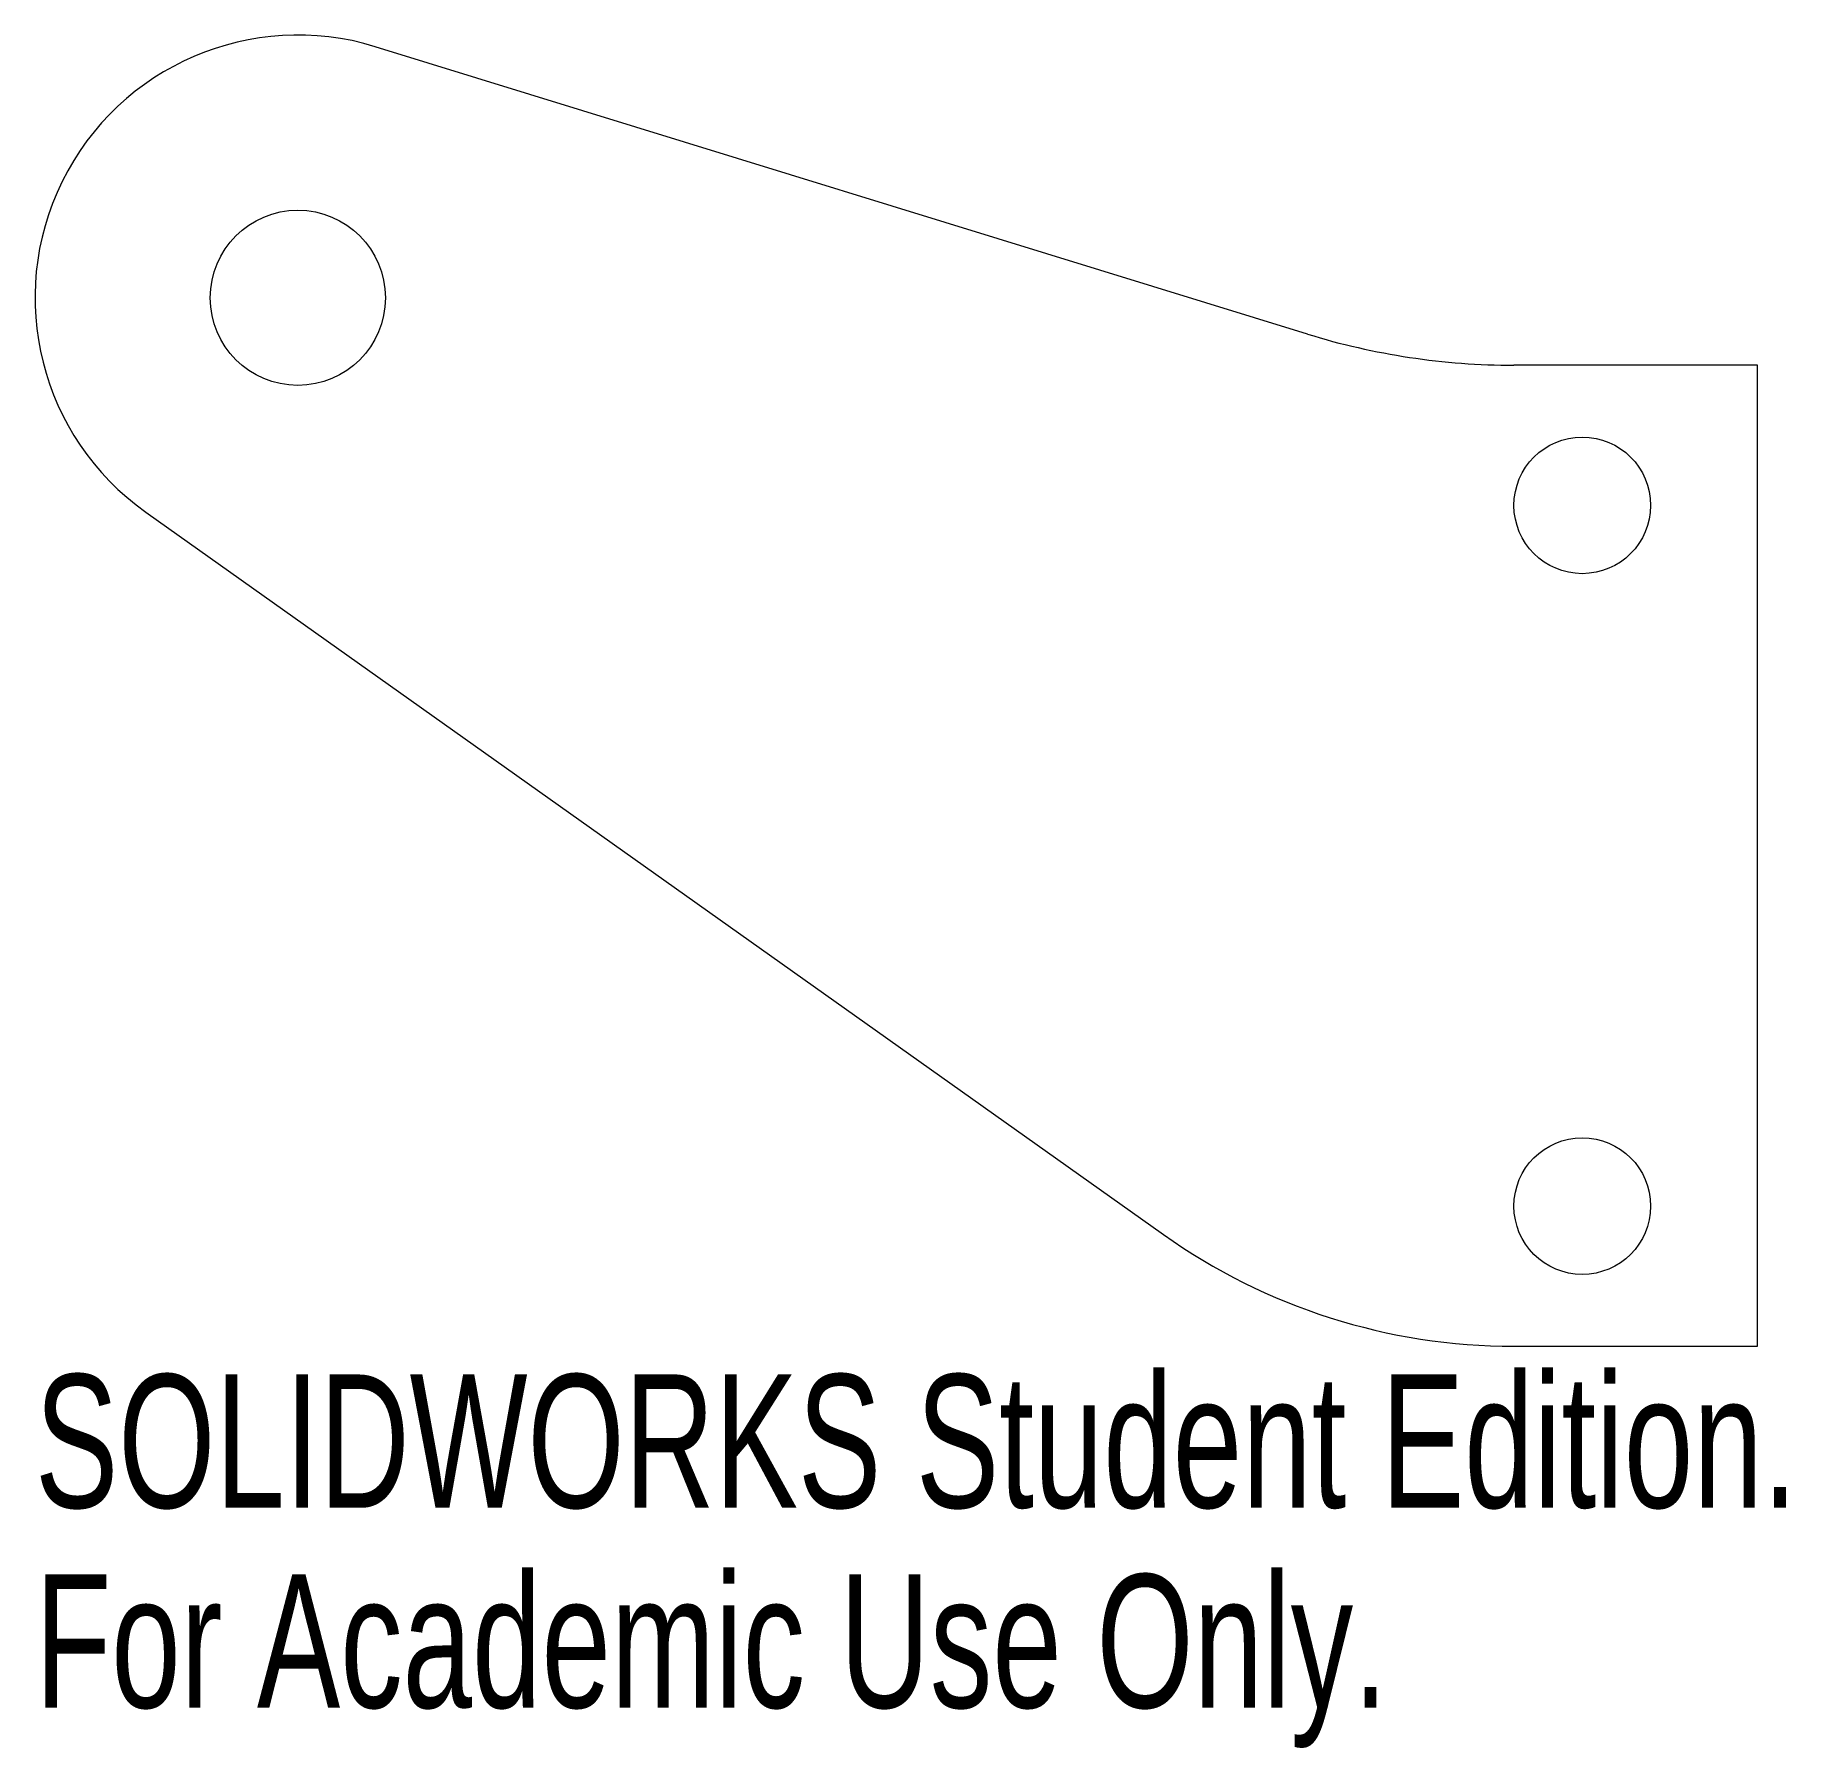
# Model space of a CAD drawing. Header units: inches. Extents: x -0.38 to 2.12, y -2.07 to 0.38.
import ezdxf

# ---------------------------------------------------------------- set-up
doc = ezdxf.new("R2010")
doc.units = ezdxf.units.IN
doc.header["$MEASUREMENT"] = 0
doc.styles.add('SLDTEXTSTYLE0', font='TXT', dxfattribs={"width": 0.7})

msp = doc.modelspace()

# ---------------------------------------------------------------- linework, layer by layer
at = {"color": 7, "linetype": 'Continuous', "lineweight": 15}
for p, q in [((1.4406, -0.0518), (0.1105, 0.3583)), ((2.0828, -0.0962), (1.7353, -0.0962)), ((2.0828, -1.4962), (2.0828, -0.0962)), ((-0.2171, -0.3058), (1.2353, -1.3368)), ((1.7353, -1.4962), (2.0828, -1.4962))]:
    msp.add_line(p, q, dxfattribs=at)
for centre, radius in [((0, 0), 0.125), ((1.8328, -0.2962), 0.0975), ((1.8328, -1.2962), 0.0975)]:
    msp.add_circle(centre, radius, dxfattribs=at)
for centre, radius, start, end in [((0, 0), 0.375, 72.8614, 234.6298), ((1.7353, 0.9038), 1, 252.8614, 270), ((1.7353, -0.6325), 0.8638, 234.6298, 270)]:
    msp.add_arc(centre, radius, start, end, dxfattribs=at)

# ---------------------------------------------------------------- texts
at = {"color": 7, "linetype": 'Continuous', "char_height": 0.1903, "attachment_point": 1, "style": 'SLDTEXTSTYLE0'}
for s, insert in [('SOLIDWORKS Student Edition.', (-0.375, -1.5364)), ('For Academic Use Only.', (-0.375, -1.8218))]:
    msp.add_mtext(s, dxfattribs=dict(at, insert=insert))

doc.saveas('drawing.dxf')
